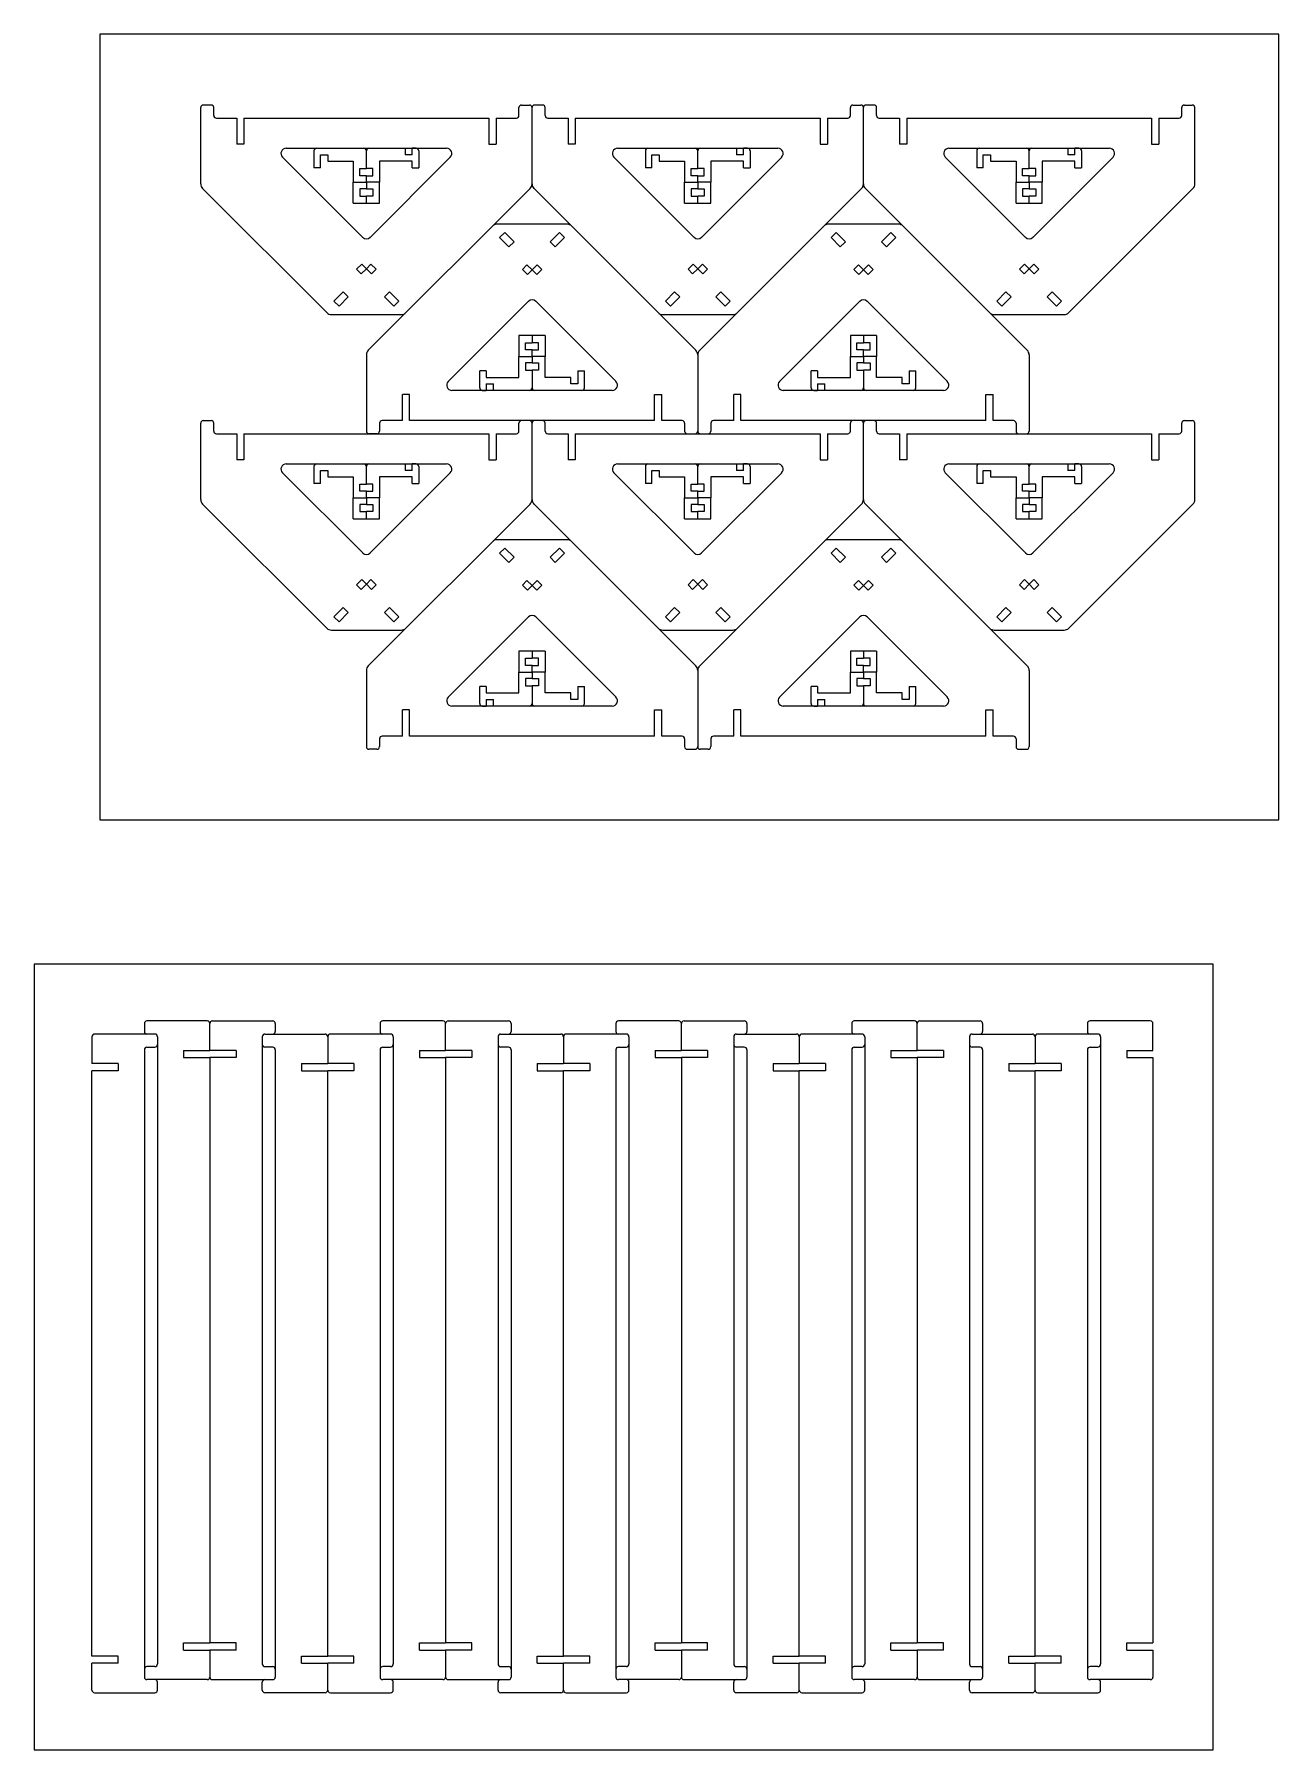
# Model space of a CAD drawing. Header units: millimetres. Extents: x 1160 to 2110, y -1020 to 290.
import ezdxf

# ---------------------------------------------------------------- set-up
doc = ezdxf.new("R2010")
doc.units = ezdxf.units.MM
doc.layers.get('0').update_dxf_attribs({"linetype": 'CONTINUOUS', "lineweight": 0})
doc.layers.add('Guides', color=2, linetype='CONTINUOUS', lineweight=0)

# ---------------------------------------------------------------- blocks, each defined once
blk = doc.blocks.new('bar holder holes')
for p, q in [((-2.75, 32.25), (2.75, 32.25)), ((-2.75, 22.25), (-2.75, 32.25)), ((2.75, 32.25), (2.75, 22.25)), ((2.75, 22.25), (-2.75, 22.25)), ((-2.75, -2.75), (2.75, -2.75)), ((-2.75, -7.75), (-2.75, -2.75)), ((2.75, -7.75), (-2.75, -7.75)), ((2.75, -2.75), (2.75, -7.75))]:
    blk.add_line(p, q)

msp = doc.modelspace()

# ---------------------------------------------------------------- linework, layer by layer
for p, q in [((1295, 236), (1289, 236)), ((1532, 236), (1538, 236)), ((1548, 236), (1542, 236)), ((1785, 236), (1791, 236)), ((1801, 236), (1795, 236)), ((2038, 236), (2044, 236)), ((1287, 175.8), (1287, 234)), ((1297, 228), (1297, 234)), ((1299, 226), (1314.5, 226)), ((1314.5, 226), (1314.5, 206)), ((1320, 226), (1320, 206)), ((1320, 226), (1507, 226)), ((1507, 226), (1507, 206)), ((1512.5, 226), (1512.5, 206)), ((1512.5, 226), (1528, 226)), ((1530, 228), (1530, 234)), ((1540, 175.8), (1540, 234)), ((1550, 228), (1550, 234)), ((1552, 226), (1567.5, 226)), ((1567.5, 226), (1567.5, 206)), ((1573, 226), (1573, 206)), ((1573, 226), (1760, 226)), ((1760, 226), (1760, 206)), ((1765.5, 226), (1765.5, 206)), ((1765.5, 226), (1781, 226)), ((1783, 228), (1783, 234)), ((1793, 175.8), (1793, 234)), ((1803, 228), (1803, 234)), ((1805, 226), (1820.5, 226)), ((1820.5, 226), (1820.5, 206)), ((1826, 226), (1826, 206)), ((1826, 226), (2013, 226)), ((2013, 226), (2013, 206)), ((2018.5, 226), (2018.5, 206)), ((2018.5, 226), (2034, 226)), ((2036, 228), (2036, 234)), ((2046, 175.8), (2046, 234)), ((1320, 206), (1314.5, 206)), ((1352.3, 203), (1474.7, 203)), ((1373.5, 201), (1373.5, 188)), ((1378.5, 198), (1384, 198)), ((1378.5, 188), (1378.5, 198)), ((1384, 198), (1384, 193)), ((1413.5, 187.5), (1413.5, 201)), ((1443, 203), (1443, 198)), ((1448.5, 198), (1443, 198)), ((1451.5, 203), (1448.5, 203)), ((1448.5, 198), (1448.5, 203)), ((1451.5, 203), (1448.5, 203)), ((1453.5, 201), (1453.5, 188)), ((1507, 206), (1512.5, 206)), ((1573, 206), (1567.5, 206)), ((1605.3, 203), (1727.7, 203)), ((1626.5, 201), (1626.5, 188)), ((1631.5, 198), (1637, 198)), ((1631.5, 188), (1631.5, 198)), ((1637, 198), (1637, 193)), ((1666.5, 187.5), (1666.5, 201)), ((1696, 203), (1696, 198)), ((1701.5, 198), (1696, 198)), ((1704.5, 203), (1701.5, 203)), ((1701.5, 198), (1701.5, 203)), ((1704.5, 203), (1701.5, 203)), ((1706.5, 201), (1706.5, 188)), ((1760, 206), (1765.5, 206)), ((1826, 206), (1820.5, 206)), ((1858.3, 203), (1980.7, 203)), ((1879.5, 201), (1879.5, 188)), ((1884.5, 198), (1890, 198)), ((1884.5, 188), (1884.5, 198)), ((1890, 198), (1890, 193)), ((1919.5, 187.5), (1919.5, 201)), ((1949, 203), (1949, 198)), ((1954.5, 198), (1949, 198)), ((1957.5, 203), (1954.5, 203)), ((1954.5, 198), (1954.5, 203)), ((1957.5, 203), (1954.5, 203)), ((1959.5, 201), (1959.5, 188)), ((2013, 206), (2018.5, 206)), ((1349.4, 196.2), (1410.7, 134.9)), ((1378.5, 188), (1373.5, 188)), ((1384, 193), (1403.5, 193)), ((1403.5, 193), (1403.5, 177)), ((1408.5, 182), (1408.5, 187.5)), ((1408.5, 187.5), (1413.5, 187.5)), ((1418.5, 187.5), (1413.5, 187.5)), ((1477.6, 196.2), (1416.3, 134.9)), ((1418.5, 182), (1418.5, 187.5)), ((1423.5, 193), (1423.5, 177)), ((1448.5, 193), (1423.5, 193)), ((1448.5, 188), (1448.5, 193)), ((1448.5, 188), (1453.5, 188)), ((1602.4, 196.2), (1663.7, 134.9)), ((1631.5, 188), (1626.5, 188)), ((1637, 193), (1656.5, 193)), ((1656.5, 193), (1656.5, 177)), ((1661.5, 182), (1661.5, 187.5)), ((1661.5, 187.5), (1666.5, 187.5)), ((1671.5, 187.5), (1666.5, 187.5)), ((1730.6, 196.2), (1669.3, 134.9)), ((1671.5, 182), (1671.5, 187.5)), ((1676.5, 193), (1676.5, 177)), ((1701.5, 193), (1676.5, 193)), ((1701.5, 188), (1701.5, 193)), ((1701.5, 188), (1706.5, 188)), ((1855.4, 196.2), (1916.7, 134.9)), ((1884.5, 188), (1879.5, 188)), ((1890, 193), (1909.5, 193)), ((1909.5, 193), (1909.5, 177)), ((1914.5, 182), (1914.5, 187.5)), ((1914.5, 187.5), (1919.5, 187.5)), ((1924.5, 187.5), (1919.5, 187.5)), ((1983.6, 196.2), (1922.3, 134.9)), ((1924.5, 182), (1924.5, 187.5)), ((1929.5, 193), (1929.5, 177)), ((1954.5, 193), (1929.5, 193)), ((1954.5, 188), (1954.5, 193)), ((1954.5, 188), (1959.5, 188)), ((1288.5, 172.3), (1383.3, 77.5)), ((1403.5, 177), (1413.5, 177)), ((1403.5, 161), (1403.5, 177)), ((1413.5, 182), (1408.5, 182)), ((1413.5, 172), (1408.5, 172)), ((1408.5, 172), (1408.5, 166.5)), ((1413.5, 177), (1413.5, 182)), ((1413.5, 182), (1418.5, 182)), ((1423.5, 177), (1413.5, 177)), ((1413.5, 177), (1413.5, 172)), ((1413.5, 172), (1418.5, 172)), ((1415, 48.7), (1538.5, 172.3)), ((1418.5, 172), (1418.5, 166.5)), ((1423.5, 161), (1423.5, 177)), ((1541.5, 172.3), (1665, 48.7)), ((1656.5, 177), (1666.5, 177)), ((1656.5, 161), (1656.5, 177)), ((1666.5, 182), (1661.5, 182)), ((1666.5, 172), (1661.5, 172)), ((1661.5, 172), (1661.5, 166.5)), ((1666.5, 177), (1666.5, 182)), ((1666.5, 182), (1671.5, 182)), ((1676.5, 177), (1666.5, 177)), ((1666.5, 177), (1666.5, 172)), ((1666.5, 172), (1671.5, 172)), ((1668, 48.7), (1791.5, 172.3)), ((1671.5, 172), (1671.5, 166.5)), ((1676.5, 161), (1676.5, 177)), ((1794.5, 172.3), (1918, 48.7)), ((1909.5, 177), (1919.5, 177)), ((1909.5, 161), (1909.5, 177)), ((1919.5, 182), (1914.5, 182)), ((1919.5, 172), (1914.5, 172)), ((1914.5, 172), (1914.5, 166.5)), ((1919.5, 177), (1919.5, 182)), ((1919.5, 182), (1924.5, 182)), ((1929.5, 177), (1919.5, 177)), ((1919.5, 177), (1919.5, 172)), ((1919.5, 172), (1924.5, 172)), ((1924.5, 172), (1924.5, 166.5)), ((1929.5, 161), (1929.5, 177)), ((2044.5, 172.3), (1949.7, 77.5)), ((1403.5, 161), (1423.5, 161)), ((1408.5, 166.5), (1413.5, 166.5)), ((1418.5, 166.5), (1413.5, 166.5)), ((1413.5, 161), (1413.5, 166.5)), ((1656.5, 161), (1676.5, 161)), ((1661.5, 166.5), (1666.5, 166.5)), ((1671.5, 166.5), (1666.5, 166.5)), ((1666.5, 161), (1666.5, 166.5)), ((1909.5, 161), (1929.5, 161)), ((1914.5, 166.5), (1919.5, 166.5)), ((1924.5, 166.5), (1919.5, 166.5)), ((1919.5, 161), (1919.5, 166.5)), ((1566.7, 145), (1513.3, 145)), ((1819.7, 145), (1766.3, 145)), ((1475.9, 24.8), (1537.2, 86.1)), ((1604.1, 24.8), (1542.8, 86.1)), ((1728.9, 24.8), (1790.2, 86.1)), ((1857.1, 24.8), (1795.8, 86.1)), ((1386.8, 76), (1440.2, 76)), ((1639.8, 76), (1693.2, 76)), ((1892.8, 76), (1946.2, 76)), ((1530, 60), (1530, 44)), ((1550, 60), (1530, 60)), ((1535, 49), (1535, 54.5)), ((1535, 54.5), (1540, 54.5)), ((1540, 60), (1540, 54.5)), ((1545, 54.5), (1540, 54.5)), ((1545, 49), (1545, 54.5)), ((1550, 60), (1550, 44)), ((1783, 60), (1783, 44)), ((1803, 60), (1783, 60)), ((1788, 49), (1788, 54.5)), ((1788, 54.5), (1793, 54.5)), ((1793, 60), (1793, 54.5)), ((1798, 54.5), (1793, 54.5)), ((1798, 49), (1798, 54.5)), ((1803, 60), (1803, 44)), ((1413.5, 45.2), (1413.5, -13)), ((1530, 28), (1530, 44)), ((1530, 44), (1540, 44)), ((1540, 49), (1535, 49)), ((1540, 44), (1540, 49)), ((1540, 49), (1545, 49)), ((1550, 44), (1540, 44)), ((1540, 44), (1540, 39)), ((1550, 28), (1550, 44)), ((1666.5, 45.2), (1666.5, -13)), ((1783, 28), (1783, 44)), ((1783, 44), (1793, 44)), ((1793, 49), (1788, 49)), ((1793, 44), (1793, 49)), ((1793, 49), (1798, 49)), ((1803, 44), (1793, 44)), ((1793, 44), (1793, 39)), ((1803, 28), (1803, 44)), ((1919.5, 45.2), (1919.5, -13)), ((1500, 20), (1500, 33)), ((1505, 33), (1500, 33)), ((1505, 33), (1505, 28)), ((1505, 28), (1530, 28)), ((1540, 39), (1535, 39)), ((1535, 39), (1535, 33.5)), ((1535, 33.5), (1540, 33.5)), ((1540, 39), (1545, 39)), ((1545, 33.5), (1540, 33.5)), ((1540, 33.5), (1540, 20)), ((1545, 39), (1545, 33.5)), ((1569.5, 28), (1550, 28)), ((1569.5, 23), (1569.5, 28)), ((1575, 33), (1575, 23)), ((1575, 33), (1580, 33)), ((1580, 20), (1580, 33)), ((1753, 20), (1753, 33)), ((1758, 33), (1753, 33)), ((1758, 33), (1758, 28)), ((1758, 28), (1783, 28)), ((1793, 39), (1788, 39)), ((1788, 39), (1788, 33.5)), ((1788, 33.5), (1793, 33.5)), ((1793, 39), (1798, 39)), ((1798, 33.5), (1793, 33.5)), ((1793, 33.5), (1793, 20)), ((1798, 39), (1798, 33.5)), ((1822.5, 28), (1803, 28)), ((1822.5, 23), (1822.5, 28)), ((1828, 33), (1828, 23)), ((1828, 33), (1833, 33)), ((1833, 20), (1833, 33)), ((1441, -5), (1441, 15)), ((1446.5, 15), (1441, 15)), ((1446.5, -5), (1446.5, 15)), ((1601.2, 18), (1478.8, 18)), ((1502, 18), (1505, 18)), ((1502, 18), (1505, 18)), ((1505, 23), (1510.5, 23)), ((1505, 23), (1505, 18)), ((1510.5, 18), (1510.5, 23)), ((1575, 23), (1569.5, 23)), ((1633.5, -5), (1633.5, 15)), ((1633.5, 15), (1639, 15)), ((1639, -5), (1639, 15)), ((1694, -5), (1694, 15)), ((1699.5, 15), (1694, 15)), ((1699.5, -5), (1699.5, 15)), ((1854.2, 18), (1731.8, 18)), ((1755, 18), (1758, 18)), ((1755, 18), (1758, 18)), ((1758, 23), (1763.5, 23)), ((1758, 23), (1758, 18)), ((1763.5, 18), (1763.5, 23)), ((1828, 23), (1822.5, 23)), ((1886.5, -5), (1886.5, 15)), ((1886.5, 15), (1892, 15)), ((1892, -5), (1892, 15)), ((1287, -65.2), (1287, -7)), ((1289, -5), (1295, -5)), ((1297, -13), (1297, -7)), ((1423.5, -7), (1423.5, -13)), ((1441, -5), (1425.5, -5)), ((1633.5, -5), (1446.5, -5)), ((1530, -13), (1530, -7)), ((1540, -65.2), (1540, -7)), ((1550, -13), (1550, -7)), ((1654.5, -5), (1639, -5)), ((1656.5, -7), (1656.5, -13)), ((1676.5, -7), (1676.5, -13)), ((1694, -5), (1678.5, -5)), ((1886.5, -5), (1699.5, -5)), ((1783, -13), (1783, -7)), ((1793, -65.2), (1793, -7)), ((1803, -13), (1803, -7)), ((1907.5, -5), (1892, -5)), ((1909.5, -7), (1909.5, -13)), ((2036, -13), (2036, -7)), ((2038, -5), (2044, -5)), ((2046, -65.2), (2046, -7)), ((1299, -15), (1314.5, -15)), ((1314.5, -15), (1314.5, -35)), ((1320, -15), (1320, -35)), ((1320, -15), (1507, -15)), ((1421.5, -15), (1415.5, -15)), ((1507, -15), (1507, -35)), ((1512.5, -15), (1512.5, -35)), ((1512.5, -15), (1528, -15)), ((1552, -15), (1567.5, -15)), ((1567.5, -15), (1567.5, -35)), ((1573, -15), (1573, -35)), ((1573, -15), (1760, -15)), ((1760, -15), (1760, -35)), ((1765.5, -15), (1765.5, -35)), ((1765.5, -15), (1781, -15)), ((1805, -15), (1820.5, -15)), ((1820.5, -15), (1820.5, -35)), ((1826, -15), (1826, -35)), ((1826, -15), (2013, -15)), ((2013, -15), (2013, -35)), ((2018.5, -15), (2018.5, -35)), ((2018.5, -15), (2034, -15)), ((1320, -35), (1314.5, -35)), ((1352.3, -38), (1474.7, -38)), ((1443, -38), (1443, -43)), ((1451.5, -38), (1448.5, -38)), ((1448.5, -43), (1448.5, -38)), ((1451.5, -38), (1448.5, -38)), ((1507, -35), (1512.5, -35)), ((1573, -35), (1567.5, -35)), ((1605.3, -38), (1727.7, -38)), ((1696, -38), (1696, -43)), ((1704.5, -38), (1701.5, -38)), ((1701.5, -43), (1701.5, -38)), ((1704.5, -38), (1701.5, -38)), ((1760, -35), (1765.5, -35)), ((1826, -35), (1820.5, -35)), ((1858.3, -38), (1980.7, -38)), ((1949, -38), (1949, -43)), ((1957.5, -38), (1954.5, -38)), ((1954.5, -43), (1954.5, -38)), ((1957.5, -38), (1954.5, -38)), ((2013, -35), (2018.5, -35)), ((1349.4, -44.8), (1410.7, -106.1)), ((1373.5, -40), (1373.5, -53)), ((1378.5, -43), (1384, -43)), ((1378.5, -53), (1378.5, -43)), ((1384, -43), (1384, -48)), ((1384, -48), (1403.5, -48)), ((1403.5, -48), (1403.5, -64)), ((1413.5, -53.5), (1413.5, -40)), ((1477.6, -44.8), (1416.3, -106.1)), ((1423.5, -48), (1423.5, -64)), ((1448.5, -48), (1423.5, -48)), ((1448.5, -43), (1443, -43)), ((1448.5, -53), (1448.5, -48)), ((1453.5, -40), (1453.5, -53)), ((1602.4, -44.8), (1663.7, -106.1)), ((1626.5, -40), (1626.5, -53)), ((1631.5, -43), (1637, -43)), ((1631.5, -53), (1631.5, -43)), ((1637, -43), (1637, -48)), ((1637, -48), (1656.5, -48)), ((1656.5, -48), (1656.5, -64)), ((1666.5, -53.5), (1666.5, -40)), ((1730.6, -44.8), (1669.3, -106.1)), ((1676.5, -48), (1676.5, -64)), ((1701.5, -48), (1676.5, -48)), ((1701.5, -43), (1696, -43)), ((1701.5, -53), (1701.5, -48)), ((1706.5, -40), (1706.5, -53)), ((1855.4, -44.8), (1916.7, -106.1)), ((1879.5, -40), (1879.5, -53)), ((1884.5, -43), (1890, -43)), ((1884.5, -53), (1884.5, -43)), ((1890, -43), (1890, -48)), ((1890, -48), (1909.5, -48)), ((1909.5, -48), (1909.5, -64)), ((1919.5, -53.5), (1919.5, -40)), ((1983.6, -44.8), (1922.3, -106.1)), ((1929.5, -48), (1929.5, -64)), ((1954.5, -48), (1929.5, -48)), ((1954.5, -43), (1949, -43)), ((1954.5, -53), (1954.5, -48)), ((1959.5, -40), (1959.5, -53)), ((1378.5, -53), (1373.5, -53)), ((1403.5, -64), (1413.5, -64)), ((1403.5, -80), (1403.5, -64)), ((1408.5, -59), (1408.5, -53.5)), ((1408.5, -53.5), (1413.5, -53.5)), ((1413.5, -59), (1408.5, -59)), ((1418.5, -53.5), (1413.5, -53.5)), ((1413.5, -64), (1413.5, -59)), ((1413.5, -59), (1418.5, -59)), ((1423.5, -64), (1413.5, -64)), ((1413.5, -64), (1413.5, -69)), ((1418.5, -59), (1418.5, -53.5)), ((1423.5, -80), (1423.5, -64)), ((1448.5, -53), (1453.5, -53)), ((1631.5, -53), (1626.5, -53)), ((1656.5, -64), (1666.5, -64)), ((1656.5, -80), (1656.5, -64)), ((1661.5, -59), (1661.5, -53.5)), ((1661.5, -53.5), (1666.5, -53.5)), ((1666.5, -59), (1661.5, -59)), ((1671.5, -53.5), (1666.5, -53.5)), ((1666.5, -64), (1666.5, -59)), ((1666.5, -59), (1671.5, -59)), ((1676.5, -64), (1666.5, -64)), ((1666.5, -64), (1666.5, -69)), ((1671.5, -59), (1671.5, -53.5)), ((1676.5, -80), (1676.5, -64)), ((1701.5, -53), (1706.5, -53)), ((1884.5, -53), (1879.5, -53)), ((1909.5, -64), (1919.5, -64)), ((1909.5, -80), (1909.5, -64)), ((1914.5, -59), (1914.5, -53.5)), ((1914.5, -53.5), (1919.5, -53.5)), ((1919.5, -59), (1914.5, -59)), ((1924.5, -53.5), (1919.5, -53.5)), ((1919.5, -64), (1919.5, -59)), ((1919.5, -59), (1924.5, -59)), ((1929.5, -64), (1919.5, -64)), ((1919.5, -64), (1919.5, -69)), ((1924.5, -59), (1924.5, -53.5)), ((1929.5, -80), (1929.5, -64)), ((1954.5, -53), (1959.5, -53)), ((1288.5, -68.7), (1383.3, -163.5)), ((1413.5, -69), (1408.5, -69)), ((1408.5, -69), (1408.5, -74.5)), ((1408.5, -74.5), (1413.5, -74.5)), ((1413.5, -69), (1418.5, -69)), ((1418.5, -74.5), (1413.5, -74.5)), ((1413.5, -80), (1413.5, -74.5)), ((1415, -192.3), (1538.5, -68.7)), ((1418.5, -69), (1418.5, -74.5)), ((1541.5, -68.7), (1665, -192.3)), ((1666.5, -69), (1661.5, -69)), ((1661.5, -69), (1661.5, -74.5)), ((1661.5, -74.5), (1666.5, -74.5)), ((1666.5, -69), (1671.5, -69)), ((1671.5, -74.5), (1666.5, -74.5)), ((1666.5, -80), (1666.5, -74.5)), ((1668, -192.3), (1791.5, -68.7)), ((1671.5, -69), (1671.5, -74.5)), ((1794.5, -68.7), (1918, -192.3)), ((1919.5, -69), (1914.5, -69)), ((1914.5, -69), (1914.5, -74.5)), ((1914.5, -74.5), (1919.5, -74.5)), ((1919.5, -69), (1924.5, -69)), ((1924.5, -74.5), (1919.5, -74.5)), ((1919.5, -80), (1919.5, -74.5)), ((1924.5, -69), (1924.5, -74.5)), ((2044.5, -68.7), (1949.7, -163.5)), ((1403.5, -80), (1423.5, -80)), ((1656.5, -80), (1676.5, -80)), ((1909.5, -80), (1929.5, -80)), ((1566.7, -96), (1513.3, -96)), ((1819.7, -96), (1766.3, -96)), ((1475.9, -216.2), (1537.2, -154.9)), ((1604.1, -216.2), (1542.8, -154.9)), ((1728.9, -216.2), (1790.2, -154.9)), ((1857.1, -216.2), (1795.8, -154.9)), ((1386.8, -165), (1440.2, -165)), ((1639.8, -165), (1693.2, -165)), ((1892.8, -165), (1946.2, -165)), ((1530, -181), (1530, -197)), ((1550, -181), (1530, -181)), ((1540, -181), (1540, -186.5)), ((1550, -181), (1550, -197)), ((1783, -181), (1783, -197)), ((1803, -181), (1783, -181)), ((1793, -181), (1793, -186.5)), ((1803, -181), (1803, -197)), ((1413.5, -195.8), (1413.5, -254)), ((1535, -192), (1535, -186.5)), ((1535, -186.5), (1540, -186.5)), ((1540, -192), (1535, -192)), ((1545, -186.5), (1540, -186.5)), ((1540, -197), (1540, -192)), ((1540, -192), (1545, -192)), ((1545, -192), (1545, -186.5)), ((1666.5, -195.8), (1666.5, -254)), ((1788, -192), (1788, -186.5)), ((1788, -186.5), (1793, -186.5)), ((1793, -192), (1788, -192)), ((1798, -186.5), (1793, -186.5)), ((1793, -197), (1793, -192)), ((1793, -192), (1798, -192)), ((1798, -192), (1798, -186.5)), ((1919.5, -195.8), (1919.5, -254)), ((1500, -221), (1500, -208)), ((1505, -208), (1500, -208)), ((1505, -208), (1505, -213)), ((1530, -213), (1530, -197)), ((1530, -197), (1540, -197)), ((1540, -202), (1535, -202)), ((1535, -202), (1535, -207.5)), ((1535, -207.5), (1540, -207.5)), ((1550, -197), (1540, -197)), ((1540, -197), (1540, -202)), ((1540, -202), (1545, -202)), ((1545, -207.5), (1540, -207.5)), ((1540, -207.5), (1540, -221)), ((1545, -202), (1545, -207.5)), ((1550, -213), (1550, -197)), ((1575, -208), (1575, -218)), ((1575, -208), (1580, -208)), ((1580, -221), (1580, -208)), ((1753, -221), (1753, -208)), ((1758, -208), (1753, -208)), ((1758, -208), (1758, -213)), ((1783, -213), (1783, -197)), ((1783, -197), (1793, -197)), ((1793, -202), (1788, -202)), ((1788, -202), (1788, -207.5)), ((1788, -207.5), (1793, -207.5)), ((1803, -197), (1793, -197)), ((1793, -197), (1793, -202)), ((1793, -202), (1798, -202)), ((1798, -207.5), (1793, -207.5)), ((1793, -207.5), (1793, -221)), ((1798, -202), (1798, -207.5)), ((1803, -213), (1803, -197)), ((1828, -208), (1828, -218)), ((1828, -208), (1833, -208)), ((1833, -221), (1833, -208)), ((1505, -213), (1530, -213)), ((1505, -218), (1510.5, -218)), ((1505, -218), (1505, -223)), ((1510.5, -223), (1510.5, -218)), ((1569.5, -213), (1550, -213)), ((1569.5, -218), (1569.5, -213)), ((1575, -218), (1569.5, -218)), ((1758, -213), (1783, -213)), ((1758, -218), (1763.5, -218)), ((1758, -218), (1758, -223)), ((1763.5, -223), (1763.5, -218)), ((1822.5, -213), (1803, -213)), ((1822.5, -218), (1822.5, -213)), ((1828, -218), (1822.5, -218)), ((1441, -246), (1441, -226)), ((1446.5, -226), (1441, -226)), ((1446.5, -246), (1446.5, -226)), ((1601.2, -223), (1478.8, -223)), ((1502, -223), (1505, -223)), ((1502, -223), (1505, -223)), ((1633.5, -246), (1633.5, -226)), ((1633.5, -226), (1639, -226)), ((1639, -246), (1639, -226)), ((1694, -246), (1694, -226)), ((1699.5, -226), (1694, -226)), ((1699.5, -246), (1699.5, -226)), ((1854.2, -223), (1731.8, -223)), ((1755, -223), (1758, -223)), ((1755, -223), (1758, -223)), ((1886.5, -246), (1886.5, -226)), ((1886.5, -226), (1892, -226)), ((1892, -246), (1892, -226)), ((1423.5, -248), (1423.5, -254)), ((1441, -246), (1425.5, -246)), ((1633.5, -246), (1446.5, -246)), ((1654.5, -246), (1639, -246)), ((1656.5, -248), (1656.5, -254)), ((1676.5, -248), (1676.5, -254)), ((1694, -246), (1678.5, -246)), ((1886.5, -246), (1699.5, -246)), ((1907.5, -246), (1892, -246)), ((1909.5, -248), (1909.5, -254)), ((1421.5, -256), (1415.5, -256)), ((1658.5, -256), (1664.5, -256)), ((1674.5, -256), (1668.5, -256)), ((1911.5, -256), (1917.5, -256)), ((1244, -465.5), (1244, -471.5)), ((1292, -463.5), (1246, -463.5)), ((1294, -486), (1294, -465.5)), ((1296, -463.5), (1342, -463.5)), ((1344, -465.5), (1344, -471.5)), ((1424, -465.5), (1424, -471.5)), ((1472, -463.5), (1426, -463.5)), ((1474, -486), (1474, -465.5)), ((1476, -463.5), (1522, -463.5)), ((1524, -465.5), (1524, -471.5)), ((1604, -465.5), (1604, -471.5)), ((1652, -463.5), (1606, -463.5)), ((1654, -486), (1654, -465.5)), ((1656, -463.5), (1702, -463.5)), ((1704, -465.5), (1704, -471.5)), ((1784, -465.5), (1784, -471.5)), ((1832, -463.5), (1786, -463.5)), ((1834, -486), (1834, -465.5)), ((1836, -463.5), (1882, -463.5)), ((1884, -465.5), (1884, -471.5)), ((1964, -465.5), (1964, -471.5)), ((2012, -463.5), (1966, -463.5)), ((2014, -486), (2014, -465.5)), ((1204, -475.5), (1204, -496)), ((1252, -473.5), (1206, -473.5)), ((1246, -483.5), (1252, -483.5)), ((1254, -475.5), (1254, -954.5)), ((1334, -475.5), (1334, -954.5)), ((1336, -473.5), (1382, -473.5)), ((1342, -483.5), (1336, -483.5)), ((1384, -475.5), (1384, -496)), ((1432, -473.5), (1386, -473.5)), ((1426, -483.5), (1432, -483.5)), ((1434, -475.5), (1434, -954.5)), ((1514, -475.5), (1514, -954.5)), ((1516, -473.5), (1562, -473.5)), ((1522, -483.5), (1516, -483.5)), ((1564, -475.5), (1564, -496)), ((1612, -473.5), (1566, -473.5)), ((1606, -483.5), (1612, -483.5)), ((1614, -475.5), (1614, -954.5)), ((1694, -475.5), (1694, -954.5)), ((1696, -473.5), (1742, -473.5)), ((1702, -483.5), (1696, -483.5)), ((1744, -475.5), (1744, -496)), ((1792, -473.5), (1746, -473.5)), ((1786, -483.5), (1792, -483.5)), ((1794, -475.5), (1794, -954.5)), ((1874, -475.5), (1874, -954.5)), ((1876, -473.5), (1922, -473.5)), ((1882, -483.5), (1876, -483.5)), ((1924, -475.5), (1924, -496)), ((1972, -473.5), (1926, -473.5)), ((1966, -483.5), (1972, -483.5)), ((1974, -475.5), (1974, -954.5)), ((1224, -496), (1204, -496)), ((1224, -496), (1224, -501.5)), ((1244, -485.5), (1244, -964.5)), ((1274, -486), (1294, -486)), ((1274, -486), (1274, -491.5)), ((1274, -491.5), (1294, -491.5)), ((1314, -486), (1294, -486)), ((1294, -491.5), (1294, -938.5)), ((1314, -491.5), (1294, -491.5)), ((1314, -486), (1314, -491.5)), ((1344, -485.5), (1344, -964.5)), ((1364, -496), (1384, -496)), ((1364, -496), (1364, -501.5)), ((1404, -496), (1384, -496)), ((1404, -496), (1404, -501.5)), ((1424, -485.5), (1424, -964.5)), ((1454, -486), (1474, -486)), ((1454, -486), (1454, -491.5)), ((1454, -491.5), (1474, -491.5)), ((1494, -486), (1474, -486)), ((1474, -491.5), (1474, -938.5)), ((1494, -491.5), (1474, -491.5)), ((1494, -486), (1494, -491.5)), ((1524, -485.5), (1524, -964.5)), ((1544, -496), (1564, -496)), ((1544, -496), (1544, -501.5)), ((1584, -496), (1564, -496)), ((1584, -496), (1584, -501.5)), ((1604, -485.5), (1604, -964.5)), ((1634, -486), (1654, -486)), ((1634, -486), (1634, -491.5)), ((1634, -491.5), (1654, -491.5)), ((1674, -486), (1654, -486)), ((1654, -491.5), (1654, -938.5)), ((1674, -491.5), (1654, -491.5)), ((1674, -486), (1674, -491.5)), ((1704, -485.5), (1704, -964.5)), ((1724, -496), (1744, -496)), ((1724, -496), (1724, -501.5)), ((1764, -496), (1744, -496)), ((1764, -496), (1764, -501.5)), ((1784, -485.5), (1784, -964.5)), ((1814, -486), (1834, -486)), ((1814, -486), (1814, -491.5)), ((1814, -491.5), (1834, -491.5)), ((1854, -486), (1834, -486)), ((1834, -491.5), (1834, -938.5)), ((1854, -491.5), (1834, -491.5)), ((1854, -486), (1854, -491.5)), ((1884, -485.5), (1884, -964.5)), ((1904, -496), (1924, -496)), ((1904, -496), (1904, -501.5)), ((1944, -496), (1924, -496)), ((1944, -496), (1944, -501.5)), ((1964, -485.5), (1964, -964.5)), ((1994, -486), (2014, -486)), ((1994, -486), (1994, -491.5)), ((1994, -491.5), (2014, -491.5)), ((2014, -491.5), (2014, -938.5)), ((1224, -501.5), (1204, -501.5)), ((1204, -948.5), (1204, -501.5)), ((1364, -501.5), (1384, -501.5)), ((1384, -948.5), (1384, -501.5)), ((1404, -501.5), (1384, -501.5)), ((1544, -501.5), (1564, -501.5)), ((1564, -948.5), (1564, -501.5)), ((1584, -501.5), (1564, -501.5)), ((1724, -501.5), (1744, -501.5)), ((1744, -948.5), (1744, -501.5)), ((1764, -501.5), (1744, -501.5)), ((1904, -501.5), (1924, -501.5)), ((1924, -948.5), (1924, -501.5)), ((1944, -501.5), (1924, -501.5)), ((1274, -938.5), (1294, -938.5)), ((1274, -944), (1274, -938.5)), ((1314, -938.5), (1294, -938.5)), ((1314, -944), (1314, -938.5)), ((1454, -938.5), (1474, -938.5)), ((1454, -944), (1454, -938.5)), ((1494, -938.5), (1474, -938.5)), ((1494, -944), (1494, -938.5)), ((1634, -938.5), (1654, -938.5)), ((1634, -944), (1634, -938.5)), ((1674, -938.5), (1654, -938.5)), ((1674, -944), (1674, -938.5)), ((1814, -938.5), (1834, -938.5)), ((1814, -944), (1814, -938.5)), ((1854, -938.5), (1834, -938.5)), ((1854, -944), (1854, -938.5)), ((1994, -938.5), (2014, -938.5)), ((1994, -944), (1994, -938.5)), ((1224, -948.5), (1204, -948.5)), ((1224, -954), (1204, -954)), ((1204, -974.5), (1204, -954)), ((1224, -954), (1224, -948.5)), ((1274, -944), (1294, -944)), ((1294, -944), (1294, -964.5)), ((1314, -944), (1294, -944)), ((1364, -948.5), (1384, -948.5)), ((1364, -954), (1364, -948.5)), ((1364, -954), (1384, -954)), ((1404, -948.5), (1384, -948.5)), ((1384, -974.5), (1384, -954)), ((1404, -954), (1384, -954)), ((1404, -954), (1404, -948.5)), ((1454, -944), (1474, -944)), ((1474, -944), (1474, -964.5)), ((1494, -944), (1474, -944)), ((1544, -948.5), (1564, -948.5)), ((1544, -954), (1544, -948.5)), ((1544, -954), (1564, -954)), ((1584, -948.5), (1564, -948.5)), ((1564, -974.5), (1564, -954)), ((1584, -954), (1564, -954)), ((1584, -954), (1584, -948.5)), ((1634, -944), (1654, -944)), ((1654, -944), (1654, -964.5)), ((1674, -944), (1654, -944)), ((1724, -948.5), (1744, -948.5)), ((1724, -954), (1724, -948.5)), ((1724, -954), (1744, -954)), ((1764, -948.5), (1744, -948.5)), ((1744, -974.5), (1744, -954)), ((1764, -954), (1744, -954)), ((1764, -954), (1764, -948.5)), ((1814, -944), (1834, -944)), ((1834, -944), (1834, -964.5)), ((1854, -944), (1834, -944)), ((1904, -948.5), (1924, -948.5)), ((1904, -954), (1904, -948.5)), ((1904, -954), (1924, -954)), ((1944, -948.5), (1924, -948.5)), ((1924, -974.5), (1924, -954)), ((1944, -954), (1924, -954)), ((1944, -954), (1944, -948.5)), ((1994, -944), (2014, -944)), ((2014, -944), (2014, -964.5)), ((1252, -956.5), (1246, -956.5)), ((1292, -966.5), (1246, -966.5)), ((1254, -974.5), (1254, -968.5)), ((1296, -966.5), (1342, -966.5)), ((1334, -974.5), (1334, -968.5)), ((1336, -956.5), (1342, -956.5)), ((1432, -956.5), (1426, -956.5)), ((1472, -966.5), (1426, -966.5)), ((1434, -974.5), (1434, -968.5)), ((1476, -966.5), (1522, -966.5)), ((1514, -974.5), (1514, -968.5)), ((1516, -956.5), (1522, -956.5)), ((1612, -956.5), (1606, -956.5)), ((1652, -966.5), (1606, -966.5)), ((1614, -974.5), (1614, -968.5)), ((1656, -966.5), (1702, -966.5)), ((1694, -974.5), (1694, -968.5)), ((1696, -956.5), (1702, -956.5)), ((1792, -956.5), (1786, -956.5)), ((1832, -966.5), (1786, -966.5)), ((1794, -974.5), (1794, -968.5)), ((1836, -966.5), (1882, -966.5)), ((1874, -974.5), (1874, -968.5)), ((1876, -956.5), (1882, -956.5)), ((1972, -956.5), (1966, -956.5)), ((2012, -966.5), (1966, -966.5)), ((1974, -974.5), (1974, -968.5)), ((1206, -976.5), (1252, -976.5)), ((1382, -976.5), (1336, -976.5)), ((1386, -976.5), (1432, -976.5)), ((1562, -976.5), (1516, -976.5)), ((1566, -976.5), (1612, -976.5)), ((1742, -976.5), (1696, -976.5)), ((1746, -976.5), (1792, -976.5)), ((1922, -976.5), (1876, -976.5)), ((1926, -976.5), (1972, -976.5))]:
    msp.add_line(p, q)
for centre, radius, start, end in [((1289, 234), 2, 90, 180), ((1295, 234), 2, 360, 90), ((1532, 234), 2, 90, 180), ((1538, 234), 2, 360, 90), ((1542, 234), 2, 90, 180), ((1548, 234), 2, 360, 90), ((1785, 234), 2, 90, 180), ((1791, 234), 2, 360, 90), ((1795, 234), 2, 90, 180), ((1801, 234), 2, 360, 90), ((2038, 234), 2, 90, 180), ((2044, 234), 2, 360, 90), ((1299, 228), 2, 180, 270), ((1528, 228), 2, 270, 360), ((1552, 228), 2, 180, 270), ((1781, 228), 2, 270, 360), ((1805, 228), 2, 180, 270), ((2034, 228), 2, 270, 360), ((1352.3, 199), 4, 90, 225), ((1375.5, 201), 2, 90, 180), ((1411.5, 201), 2, 360, 90), ((1415.5, 201), 2, 90, 180), ((1451.5, 201), 2, 360, 90), ((1474.7, 199), 4, 315, 90), ((1605.3, 199), 4, 90, 225), ((1628.5, 201), 2, 90, 180), ((1664.5, 201), 2, 360, 90), ((1668.5, 201), 2, 90, 180), ((1704.5, 201), 2, 360, 90), ((1727.7, 199), 4, 315, 90), ((1858.3, 199), 4, 90, 225), ((1881.5, 201), 2, 90, 180), ((1917.5, 201), 2, 360, 90), ((1921.5, 201), 2, 90, 180), ((1957.5, 201), 2, 360, 90), ((1980.7, 199), 4, 315, 90), ((1292, 175.8), 5, 180, 225), ((1535, 175.8), 5, 315, 360), ((1545, 175.8), 5, 180, 225), ((1788, 175.8), 5, 315, 360), ((1798, 175.8), 5, 180, 225), ((2041, 175.8), 5, 315, 360), ((1513.3, 140), 5, 90, 135), ((1566.7, 140), 5, 45, 90), ((1766.3, 140), 5, 90, 135), ((1819.7, 140), 5, 45, 90), ((1413.5, 137.8), 4, 225, 315), ((1666.5, 137.8), 4, 225, 315), ((1919.5, 137.8), 4, 225, 315), ((1540, 83.2), 4, 45, 135), ((1793, 83.2), 4, 45, 135), ((1386.8, 81), 5, 225, 270), ((1440.2, 81), 5, 270, 315), ((1639.8, 81), 5, 225, 270), ((1693.2, 81), 5, 270, 315), ((1892.8, 81), 5, 225, 270), ((1946.2, 81), 5, 270, 315), ((1418.5, 45.2), 5, 135, 180), ((1661.5, 45.2), 5, 0, 45), ((1671.5, 45.2), 5, 135, 180), ((1914.5, 45.2), 5, 0, 45), ((1478.8, 22), 4, 135, 270), ((1502, 20), 2, 180, 270), ((1538, 20), 2, 270, 360), ((1542, 20), 2, 180, 270), ((1578, 20), 2, 270, 360), ((1601.2, 22), 4, 270, 45), ((1731.8, 22), 4, 135, 270), ((1755, 20), 2, 180, 270), ((1791, 20), 2, 270, 360), ((1795, 20), 2, 180, 270), ((1831, 20), 2, 270, 360), ((1854.2, 22), 4, 270, 45), ((1289, -7), 2, 90, 180), ((1295, -7), 2, 360, 90), ((1299, -13), 2, 180, 270), ((1415.5, -13), 2, 180, 270), ((1421.5, -13), 2, 270, 360), ((1425.5, -7), 2, 90, 180), ((1528, -13), 2, 270, 360), ((1532, -7), 2, 90, 180), ((1538, -7), 2, 360, 90), ((1542, -7), 2, 90, 180), ((1548, -7), 2, 360, 90), ((1552, -13), 2, 180, 270), ((1654.5, -7), 2, 360, 90), ((1658.5, -13), 2, 180, 270), ((1664.5, -13), 2, 270, 360), ((1668.5, -13), 2, 180, 270), ((1674.5, -13), 2, 270, 360), ((1678.5, -7), 2, 90, 180), ((1781, -13), 2, 270, 360), ((1785, -7), 2, 90, 180), ((1791, -7), 2, 360, 90), ((1795, -7), 2, 90, 180), ((1801, -7), 2, 360, 90), ((1805, -13), 2, 180, 270), ((1907.5, -7), 2, 360, 90), ((1911.5, -13), 2, 180, 270), ((1917.5, -13), 2, 270, 360), ((2034, -13), 2, 270, 360), ((2038, -7), 2, 90, 180), ((2044, -7), 2, 360, 90), ((1352.3, -42), 4, 90, 225), ((1375.5, -40), 2, 90, 180), ((1411.5, -40), 2, 360, 90), ((1415.5, -40), 2, 90, 180), ((1451.5, -40), 2, 360, 90), ((1474.7, -42), 4, 315, 90), ((1605.3, -42), 4, 90, 225), ((1628.5, -40), 2, 90, 180), ((1664.5, -40), 2, 360, 90), ((1668.5, -40), 2, 90, 180), ((1704.5, -40), 2, 360, 90), ((1727.7, -42), 4, 315, 90), ((1858.3, -42), 4, 90, 225), ((1881.5, -40), 2, 90, 180), ((1917.5, -40), 2, 360, 90), ((1921.5, -40), 2, 90, 180), ((1957.5, -40), 2, 360, 90), ((1980.7, -42), 4, 315, 90), ((1292, -65.2), 5, 180, 225), ((1535, -65.2), 5, 315, 360), ((1545, -65.2), 5, 180, 225), ((1788, -65.2), 5, 315, 360), ((1798, -65.2), 5, 180, 225), ((2041, -65.2), 5, 315, 360), ((1513.3, -101), 5, 90, 135), ((1566.7, -101), 5, 45, 90), ((1766.3, -101), 5, 90, 135), ((1819.7, -101), 5, 45, 90), ((1413.5, -103.2), 4, 225, 315), ((1666.5, -103.2), 4, 225, 315), ((1919.5, -103.2), 4, 225, 315), ((1540, -157.8), 4, 45, 135), ((1793, -157.8), 4, 45, 135), ((1386.8, -160), 5, 225, 270), ((1440.2, -160), 5, 270, 315), ((1639.8, -160), 5, 225, 270), ((1693.2, -160), 5, 270, 315), ((1892.8, -160), 5, 225, 270), ((1946.2, -160), 5, 270, 315), ((1418.5, -195.8), 5, 135, 180), ((1661.5, -195.8), 5, 0, 45), ((1671.5, -195.8), 5, 135, 180), ((1914.5, -195.8), 5, 0, 45), ((1478.8, -219), 4, 135, 270), ((1502, -221), 2, 180, 270), ((1538, -221), 2, 270, 360), ((1542, -221), 2, 180, 270), ((1578, -221), 2, 270, 360), ((1601.2, -219), 4, 270, 45), ((1731.8, -219), 4, 135, 270), ((1755, -221), 2, 180, 270), ((1791, -221), 2, 270, 360), ((1795, -221), 2, 180, 270), ((1831, -221), 2, 270, 360), ((1854.2, -219), 4, 270, 45), ((1425.5, -248), 2, 90, 180), ((1654.5, -248), 2, 360, 90), ((1678.5, -248), 2, 90, 180), ((1907.5, -248), 2, 360, 90), ((1415.5, -254), 2, 180, 270), ((1421.5, -254), 2, 270, 360), ((1658.5, -254), 2, 180, 270), ((1664.5, -254), 2, 270, 360), ((1668.5, -254), 2, 180, 270), ((1674.5, -254), 2, 270, 360), ((1911.5, -254), 2, 180, 270), ((1917.5, -254), 2, 270, 360), ((1246, -465.5), 2, 90, 180), ((1246, -471.5), 2, 180, 270), ((1292, -465.5), 2, 360, 90), ((1296, -465.5), 2, 90, 180), ((1342, -465.5), 2, 0, 90), ((1342, -471.5), 2, 270, 0), ((1426, -465.5), 2, 90, 180), ((1426, -471.5), 2, 180, 270), ((1472, -465.5), 2, 360, 90), ((1476, -465.5), 2, 90, 180), ((1522, -465.5), 2, 0, 90), ((1522, -471.5), 2, 270, 0), ((1606, -465.5), 2, 90, 180), ((1606, -471.5), 2, 180, 270), ((1652, -465.5), 2, 360, 90), ((1656, -465.5), 2, 90, 180), ((1702, -465.5), 2, 0, 90), ((1702, -471.5), 2, 270, 0), ((1786, -465.5), 2, 90, 180), ((1786, -471.5), 2, 180, 270), ((1832, -465.5), 2, 360, 90), ((1836, -465.5), 2, 90, 180), ((1882, -465.5), 2, 0, 90), ((1882, -471.5), 2, 270, 0), ((1966, -465.5), 2, 90, 180), ((1966, -471.5), 2, 180, 270), ((2012, -465.5), 2, 360, 90), ((1206, -475.5), 2, 90, 180), ((1246, -485.5), 2, 90, 180), ((1252, -475.5), 2, 360, 90), ((1252, -481.5), 2, 270, 360), ((1336, -475.5), 2, 90, 180), ((1336, -481.5), 2, 180, 270), ((1342, -485.5), 2, 0, 90), ((1382, -475.5), 2, 0, 90), ((1386, -475.5), 2, 90, 180), ((1426, -485.5), 2, 90, 180), ((1432, -475.5), 2, 360, 90), ((1432, -481.5), 2, 270, 360), ((1516, -475.5), 2, 90, 180), ((1516, -481.5), 2, 180, 270), ((1522, -485.5), 2, 0, 90), ((1562, -475.5), 2, 0, 90), ((1566, -475.5), 2, 90, 180), ((1606, -485.5), 2, 90, 180), ((1612, -475.5), 2, 360, 90), ((1612, -481.5), 2, 270, 360), ((1696, -475.5), 2, 90, 180), ((1696, -481.5), 2, 180, 270), ((1702, -485.5), 2, 0, 90), ((1742, -475.5), 2, 0, 90), ((1746, -475.5), 2, 90, 180), ((1786, -485.5), 2, 90, 180), ((1792, -475.5), 2, 360, 90), ((1792, -481.5), 2, 270, 360), ((1876, -475.5), 2, 90, 180), ((1876, -481.5), 2, 180, 270), ((1882, -485.5), 2, 0, 90), ((1922, -475.5), 2, 0, 90), ((1922, -475.5), 2, 0, 90), ((1926, -475.5), 2, 90, 180), ((1966, -485.5), 2, 90, 180), ((1972, -475.5), 2, 360, 90), ((1972, -481.5), 2, 270, 360), ((1252, -954.5), 2, 270, 360), ((1336, -954.5), 2, 180, 270), ((1432, -954.5), 2, 270, 360), ((1516, -954.5), 2, 180, 270), ((1612, -954.5), 2, 270, 360), ((1696, -954.5), 2, 180, 270), ((1792, -954.5), 2, 270, 360), ((1876, -954.5), 2, 180, 270), ((1972, -954.5), 2, 270, 360), ((1246, -958.5), 2, 90, 180), ((1246, -964.5), 2, 180, 270), ((1252, -968.5), 2, 360, 90), ((1292, -964.5), 2, 270, 360), ((1296, -964.5), 2, 180, 270), ((1336, -968.5), 2, 90, 180), ((1342, -958.5), 2, 0, 90), ((1342, -964.5), 2, 270, 0), ((1426, -958.5), 2, 90, 180), ((1426, -964.5), 2, 180, 270), ((1432, -968.5), 2, 360, 90), ((1472, -964.5), 2, 270, 360), ((1476, -964.5), 2, 180, 270), ((1516, -968.5), 2, 90, 180), ((1522, -958.5), 2, 0, 90), ((1522, -964.5), 2, 270, 0), ((1606, -958.5), 2, 90, 180), ((1606, -964.5), 2, 180, 270), ((1612, -968.5), 2, 360, 90), ((1652, -964.5), 2, 270, 360), ((1656, -964.5), 2, 180, 270), ((1696, -968.5), 2, 90, 180), ((1702, -958.5), 2, 0, 90), ((1702, -964.5), 2, 270, 0), ((1786, -958.5), 2, 90, 180), ((1786, -964.5), 2, 180, 270), ((1792, -968.5), 2, 360, 90), ((1832, -964.5), 2, 270, 360), ((1836, -964.5), 2, 180, 270), ((1876, -968.5), 2, 90, 180), ((1882, -958.5), 2, 0, 90), ((1882, -964.5), 2, 270, 0), ((1966, -958.5), 2, 90, 180), ((1966, -964.5), 2, 180, 270), ((1972, -968.5), 2, 360, 90), ((2012, -964.5), 2, 270, 360), ((1206, -974.5), 2, 180, 270), ((1252, -974.5), 2, 270, 360), ((1336, -974.5), 2, 180, 270), ((1382, -974.5), 2, 270, 0), ((1386, -974.5), 2, 180, 270), ((1432, -974.5), 2, 270, 360), ((1516, -974.5), 2, 180, 270), ((1562, -974.5), 2, 270, 0), ((1566, -974.5), 2, 180, 270), ((1612, -974.5), 2, 270, 360), ((1696, -974.5), 2, 180, 270), ((1742, -974.5), 2, 270, 0), ((1746, -974.5), 2, 180, 270), ((1792, -974.5), 2, 270, 360), ((1876, -974.5), 2, 180, 270), ((1922, -974.5), 2, 270, 0), ((1922, -974.5), 2, 270, 0), ((1926, -974.5), 2, 180, 270), ((1972, -974.5), 2, 270, 360)]:
    msp.add_arc(centre, radius, start, end)
at = {"layer": 'Guides'}
for p, q in [((2110, 290), (1210, 290)), ((1210, 290), (1210, -310)), ((2110, -310), (2110, 290)), ((1210, -310), (2110, -310)), ((2060, -420), (1160, -420)), ((1160, -420), (1160, -1020)), ((2060, -1020), (2060, -420)), ((1160, -1020), (2060, -1020))]:
    msp.add_line(p, q, dxfattribs=at)

# ---------------------------------------------------------------- block references
for p, rotation in [((1540, 113.9), 45), ((1540, 113.9), 315), ((1793, 113.9), 45), ((1793, 113.9), 315), ((1413.5, 107.1), 134.99999999999994), ((1413.5, 107.1), 225), ((1666.5, 107.1), 134.99999999999994), ((1666.5, 107.1), 225), ((1919.5, 107.1), 134.99999999999994), ((1919.5, 107.1), 225), ((1540, -127.1), 45), ((1540, -127.1), 315), ((1793, -127.1), 45), ((1793, -127.1), 315), ((1413.5, -133.9), 134.99999999999994), ((1413.5, -133.9), 225), ((1666.5, -133.9), 134.99999999999994), ((1666.5, -133.9), 225), ((1919.5, -133.9), 134.99999999999994), ((1919.5, -133.9), 225)]:
    msp.add_blockref('bar holder holes', p, dxfattribs=dict(rotation=rotation))

doc.saveas('drawing.dxf')
